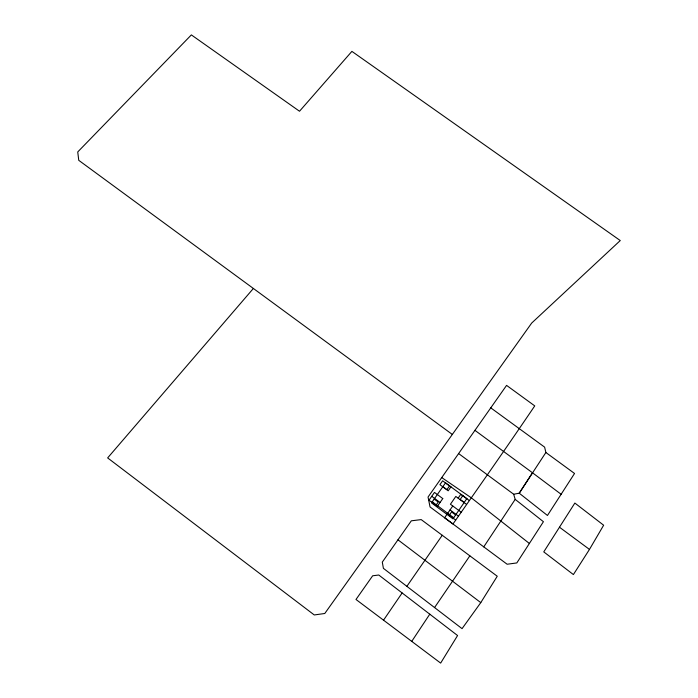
<?xml version="1.0" encoding="UTF-8"?>
<svg xmlns="http://www.w3.org/2000/svg" width="698" height="698" viewBox="0 0 698 698"><rect width="100%" height="100%" fill="white"/><g stroke="black" fill="none" stroke-linecap="round" stroke-linejoin="round"><path stroke-width="1.05" d="M589.47 549.413L573.398 574.567L543.768 551.891L574.855 503.057L603.639 525.219L589.47 549.413L559.491 527.226M480.774 602.627L497.255 576.234L421.199 519.6L411.323 520.821L382.295 562.108L383.403 568.346L462.059 628.645L480.774 602.627L397.956 539.807M490.773 407.859L544.623 447.139L545.871 452.505L574.541 473.471L547.459 515.473L519.242 493.198L513.676 494.236L458.621 453.56L506.574 385.383L534.747 405.887C507.908 445.56 480.468 484.787 452.967 523.997L444.609 517.776L452.758 505.971M474.945 430.352L532.478 472.764L519.242 493.198L545.871 452.505M515.185 499.375L483.758 546.866L507.141 564.237L516.817 562.937L543.428 521.703L515.185 499.375L513.676 494.236M411.741 641.375L429.776 614.179L378.761 575.012L372.662 575.789L355.989 599.477L440.656 663.1L457.574 635.529L429.776 614.179M383.542 620.173L402.127 592.96M434.557 607.565L469.85 555.835M458.141 498.171L460.82 494.289L469.108 500.422M449.643 514.731L451.554 511.957L455.62 514.976M462.791 495.641L460.183 499.445L464.222 502.438M406.873 586.329L442.253 535.279M436.311 504.829L438.231 502.071L434.182 499.061M449.556 485.843L446.921 489.621L442.89 486.628M483.758 546.866L430.047 506.957L428.049 497.028L458.621 453.56M253.234 288.632L107.649 457.914L314.266 614.955L324.779 613.49L531.702 323.043L620.26 240.548L351.897 51.373L299.512 111.244L191.357 34.9L77.74 151.946L78.752 160.322L452.33 434.453M441.738 477.58L471.028 497.622L529.381 543.472M466.439 504.314L455.82 496.444L450.428 504.244L461.081 512.149M431.748 496.304L440.054 502.473M450.044 509.889L458.385 516.084M432.254 501.81L453.717 517.75M447.331 513.833L455.681 520.036M532.478 472.764L561.122 494.28M466.831 498.634L452.967 518.832L431.504 502.883L445.525 482.859L466.831 498.634M442.776 498.573L437.323 506.399L429 500.213L434.479 492.413L442.776 498.573M450.891 486.934L448.195 490.799L439.915 484.665L442.628 480.817L450.891 486.934"/></g></svg>
